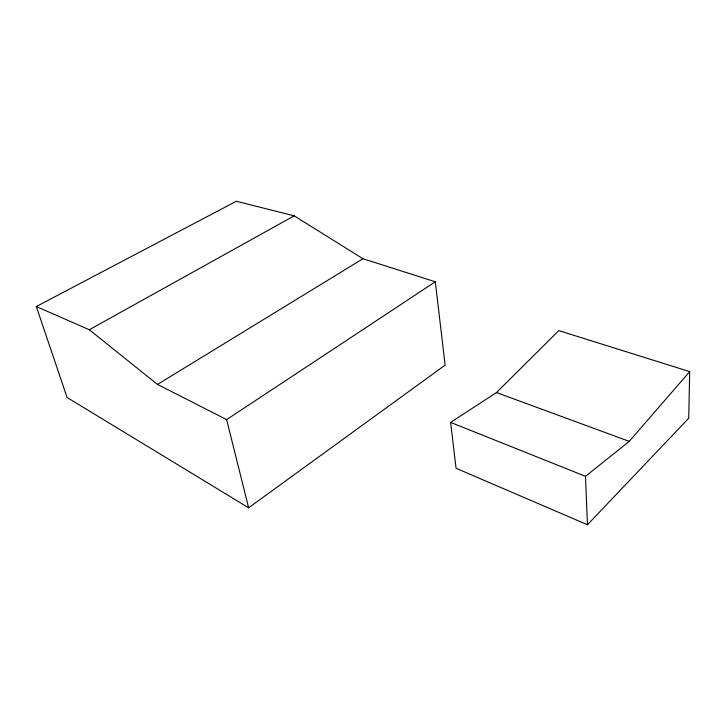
<?xml version="1.0" encoding="UTF-8"?>
<svg xmlns="http://www.w3.org/2000/svg" width="726" height="726" viewBox="0 0 726 726"><rect width="100%" height="100%" fill="white"/><g stroke="black" fill="none" stroke-linecap="round" stroke-linejoin="round"><path stroke-width="1.09" d="M689.7 371.621L688.711 418.249L587.452 524.744L456.046 468.27L450.619 422.405L496.466 392.548L558.82 330.62L689.7 371.621L629.251 441.363L585.492 476.32L587.452 524.744M248.628 507.81L445.12 365.133L435.31 281.779L362.973 258.728L294.175 215.84L236.331 201.256L36.3 306.535L67.082 397.476L248.628 507.81L226.639 419.619L157.506 384.426L89.298 329.74L36.3 306.535M226.639 419.619L435.31 281.779M157.506 384.426L362.973 258.728M89.298 329.74L294.175 215.84M496.466 392.548L629.251 441.363M450.619 422.405L585.492 476.32"/></g></svg>
